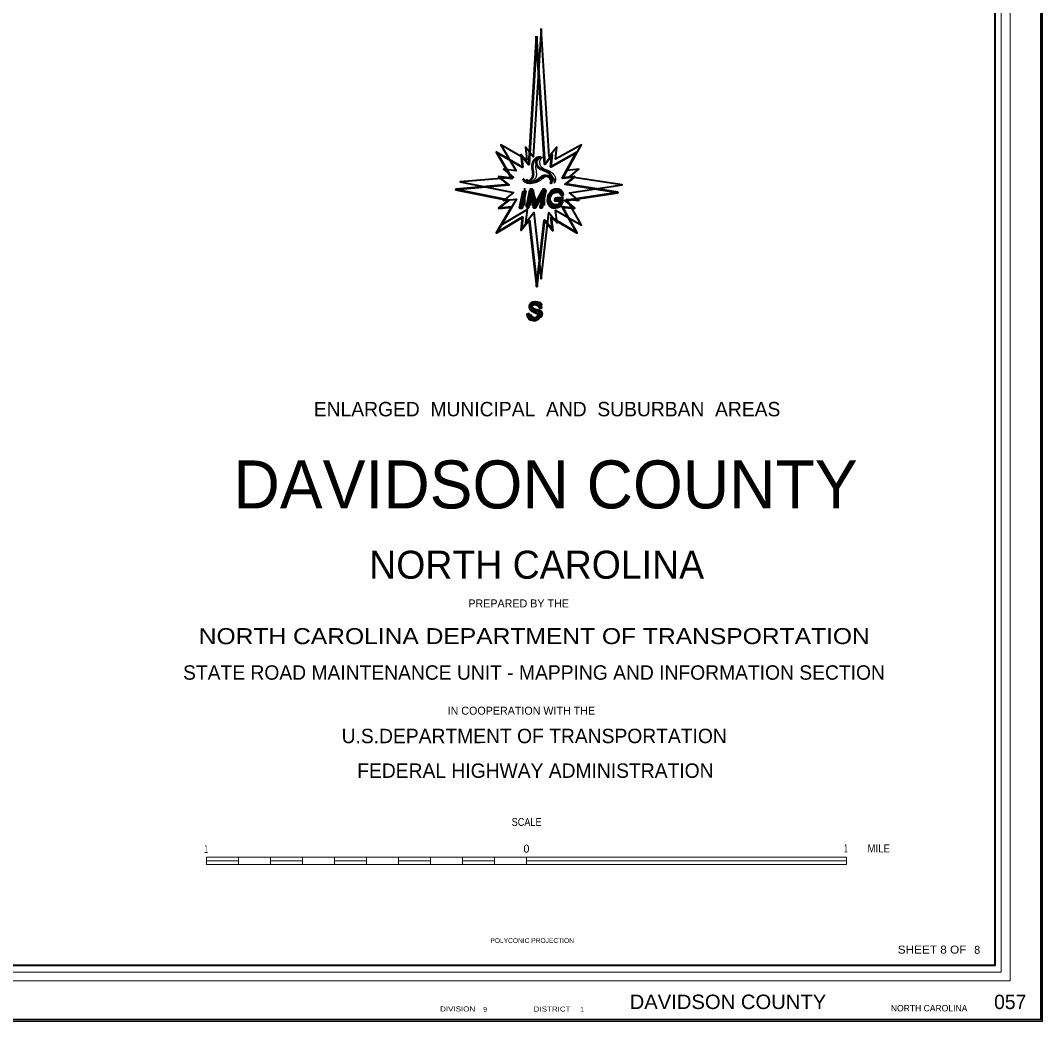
# Model space of a CAD drawing. Extents: x 208565 to 566284, y 201720 to 449640.
# Drawn here: x 417201 to 437763, y 392878 to 413019 of the extents above; entities that cross this region are included whole.
import ezdxf
from ezdxf.enums import TextEntityAlignment as Align

# ---------------------------------------------------------------- set-up
doc = ezdxf.new("R2010")
doc.units = 0
doc.header["$LTSCALE"] = 48
doc.header["$PDMODE"] = 32
doc.header["$PDSIZE"] = 24
doc.layers.add('1', color=7, linetype='Continuous', lineweight=25)
doc.layers.add('20', color=7, linetype='Continuous', lineweight=40)
doc.layers.add('12', color=7, linetype='Continuous')

msp = doc.modelspace()

# ---------------------------------------------------------------- hatches: boundary and pattern name
at = {"layer": '20'}
for points in [[(428079.15, 409498.95), (428118.36, 409506.8), (428110.52, 409538.19), (428098.2, 409562.86), (428080.27, 409581.92), (428063.46, 409594.25), (428041.05, 409603.22), (428014.16, 409608.83), (427987.27, 409611.07), (427960.38, 409608.83), (427939.09, 409605.47), (427916.68, 409596.5), (427888.67, 409581.92), (427868.5, 409567.35), (427849.45, 409543.8), (427836.01, 409521.38), (427819.2, 409489.98), (427806.88, 409446.26), (427805.76, 409400.29), (427809.12, 409357.68), (427816.96, 409326.29), (427833.77, 409299.38), (427860.66, 409275.84), (427884.19, 409263.5), (427912.2, 409255.66), (427939.09, 409252.29), (427967.1, 409254.53), (428006.32, 409263.5), (428039.93, 409274.72), (428078.03, 409297.14), (428106.04, 409435.05), (427955.9, 409433.92), (427948.05, 409394.68), (428053.38, 409392.44), (428039.93, 409325.17), (428015.28, 409310.59), (427985.03, 409299.38), (427959.26, 409296.02), (427936.85, 409294.9), (427914.44, 409298.26), (427889.79, 409309.47), (427875.22, 409319.56), (427860.66, 409331.9), (427848.33, 409357.68), (427842.73, 409380.11), (427842.73, 409407.02), (427848.33, 409439.53), (427859.54, 409474.29), (427874.1, 409509.04), (427892.03, 409529.23), (427917.8, 409550.53), (427949.17, 409563.98), (427967.1, 409568.47), (427991.75, 409571.83), (428014.16, 409570.71), (428036.57, 409561.74), (428061.22, 409542.68), (428070.18, 409528.1)], [(427318.77, 409585.14), (427359.02, 409585.14), (427286.39, 409241.76), (427246.14, 409241.76)], [(427440.26, 407114.03), (427397.68, 407103.94), (427399.92, 407072.55), (427410.01, 407045.64), (427426.81, 407023.21), (427443.62, 407009.76), (427462.67, 406999.67), (427492.92, 406992.94), (427516.45, 406989.58), (427559.03, 406991.82), (427588.16, 406999.67), (427617.29, 407016.49), (427638.58, 407035.55), (427654.27, 407062.46), (427658.75, 407082.64), (427658.75, 407100.58), (427657.63, 407118.52), (427649.79, 407136.45), (427634.1, 407154.39), (427615.05, 407166.73), (427581.44, 407181.3), (427545.58, 407197), (427507.49, 407214.94), (427490.68, 407229.51), (427480.6, 407250.82), (427480.6, 407265.39), (427486.2, 407279.97), (427499.64, 407293.42), (427523.17, 407304.63), (427546.7, 407308), (427573.6, 407306.87), (427594.88, 407300.15), (427617.29, 407286.69), (427630.74, 407269.88), (427636.34, 407254.18), (427639.7, 407236.24), (427681.16, 407239.04), (427675.56, 407262.59), (427667.71, 407288.38), (427653.15, 407310.8), (427641.94, 407323.13), (427622.9, 407336.59), (427596, 407344.43), (427564.63, 407348.92), (427542.22, 407346.68), (427508.61, 407344.43), (427488.44, 407336.59), (427461.55, 407316.4), (427448.1, 407299.59), (427439.14, 407274.92), (427439.14, 407251.38), (427444.74, 407228.95), (427461.55, 407202.04), (427489.56, 407179.62), (427519.81, 407163.92), (427557.91, 407145.98), (427587.04, 407131.41), (427609.45, 407114.59), (427616.17, 407095.53), (427615.05, 407078.71), (427604.97, 407059.65), (427590.4, 407047.32), (427574.72, 407038.35), (427556.79, 407031.62), (427529.9, 407030.5), (427505.25, 407032.74), (427485.08, 407040.59), (427464.91, 407049.56), (427452.59, 407060.77), (427444.74, 407074.23), (427439.14, 407089.92), (427439.14, 407102.26)]]:
    msp.add_hatch(color=256, dxfattribs=at).paths.add_polyline_path(points)

# ---------------------------------------------------------------- linework, layer by layer
at = {"layer": '1', "lineweight": 13}
msp.add_lwpolyline([(437762.64, 392877.61), (341132, 392877.61), (341132, 449274.66), (437762.64, 449274.66)], close=True, dxfattribs=at)
at = {"layer": '1'}
msp.add_point((437727.64, 392912.62), dxfattribs=at)
at = {"layer": '20', "lineweight": 13}
for p, q in [((420946.2, 396037.94), (420946.2, 396187.69)), ((420946.2, 396187.69), (427383.58, 396187.69)), ((420946.2, 396112.82), (421589.94, 396112.82)), ((420946.2, 396037.94), (427383.58, 396037.94)), ((421589.94, 396037.94), (421589.94, 396187.69)), ((422233.68, 396037.94), (422233.68, 396187.69)), ((422233.68, 396112.82), (422877.42, 396112.82)), ((422877.42, 396037.94), (422877.42, 396187.69)), ((423521.15, 396037.94), (423521.15, 396187.69)), ((423521.15, 396112.82), (424164.89, 396112.82)), ((424164.89, 396037.94), (424164.89, 396187.69)), ((424808.63, 396037.94), (424808.63, 396187.69)), ((424808.63, 396112.82), (425452.37, 396112.82)), ((425452.37, 396037.94), (425452.37, 396187.69)), ((426096.1, 396037.94), (426096.1, 396187.69)), ((426096.1, 396112.82), (426739.84, 396112.82)), ((426739.84, 396037.94), (426739.84, 396187.69)), ((427383.58, 396112.82), (433820.96, 396112.82))]:
    msp.add_line(p, q, dxfattribs=at)
at = {"layer": '20'}
for points in [[(341167, 449239.66), (437727.64, 449239.66), (437727.64, 392912.62), (341167, 392912.62)], [(344354.85, 448130.69), (436802.14, 448130.69), (436802.14, 394004.33), (344354.85, 394004.33)], [(427674.5, 412857.97), (427515.35, 410273.03), (427360, 410469.62), (427387.86, 410216.74), (426867.07, 410517.78), (427173.21, 409993.75), (426915.14, 410023.44), (427116.97, 409861.67), (426047.65, 409772.96), (427121.29, 409556.25), (426916.08, 409393.39), (427178.45, 409422.3), (426867.92, 408900.47), (427392.54, 409211.78), (427362.25, 408948.54), (427526.56, 409153.74), (427677.14, 407818.29), (427831.81, 409151.47), (427997.61, 408946.52), (427964.01, 409203.91), (428485.1, 408901.24), (428189.49, 409423.68), (428436.82, 409395.23), (428243.74, 409549.98), (429305.88, 409710.4), (428245.88, 409874.64), (428436.22, 410025.7), (428194.43, 409999.06), (428484.38, 410518.63), (427962.18, 410228.36), (427990.04, 410470.56), (427836.11, 410278.49)]]:
    msp.add_lwpolyline(points, close=True, dxfattribs=at)
at = {"layer": '20', "lineweight": 13}
msp.add_lwpolyline([(344045.67, 448456.16), (344045.67, 393695.05), (344224.22, 393873.72), (344224.22, 448261.33), (436932.74, 448261.33), (436932.74, 393873.72), (344224.22, 393873.72), (344045.67, 393695.05), (437111.33, 393695.05), (437111.33, 448456.16)], close=True, dxfattribs=at)
at = {"layer": '20', "lineweight": 53}
for points in [[(427584.86, 412705.48), (427425.71, 410120.54), (427270.36, 410317.14), (427298.22, 410064.25), (426777.43, 410365.3), (427083.57, 409841.27), (426825.5, 409870.96), (427027.34, 409709.19), (425958.01, 409620.48), (427031.65, 409403.77), (426826.44, 409240.91), (427088.81, 409269.82), (426778.28, 408747.99), (427302.9, 409059.3), (427272.62, 408796.06), (427436.92, 409001.26), (427587.51, 407665.81), (427742.18, 408998.99), (427907.97, 408794.04), (427874.38, 409051.42), (428395.46, 408748.76), (428099.86, 409271.2), (428347.18, 409242.75), (428154.11, 409397.5), (429216.25, 409557.92), (428156.24, 409722.16), (428346.58, 409873.22), (428104.8, 409846.58), (428394.75, 410366.15), (427872.54, 410075.88), (427900.41, 410318.07), (427746.47, 410126.01)], [(428079.15, 409498.95), (428118.36, 409506.8), (428110.52, 409538.19), (428098.2, 409562.86), (428080.27, 409581.92), (428063.46, 409594.25), (428041.05, 409603.22), (428014.16, 409608.83), (427987.27, 409611.07), (427960.38, 409608.83), (427939.09, 409605.47), (427916.68, 409596.5), (427888.67, 409581.92), (427868.5, 409567.35), (427849.45, 409543.8), (427836.01, 409521.38), (427819.2, 409489.98), (427806.88, 409446.26), (427805.76, 409400.29), (427809.12, 409357.68), (427816.96, 409326.29), (427833.77, 409299.38), (427860.66, 409275.84), (427884.19, 409263.5), (427912.2, 409255.66), (427939.09, 409252.29), (427967.1, 409254.53), (428006.32, 409263.5), (428039.93, 409274.72), (428078.03, 409297.14), (428106.04, 409435.05), (427955.9, 409433.92), (427948.05, 409394.68), (428053.38, 409392.44), (428039.93, 409325.17), (428015.28, 409310.59), (427985.03, 409299.38), (427959.26, 409296.02), (427936.85, 409294.9), (427914.44, 409298.26), (427889.79, 409309.47), (427875.22, 409319.56), (427860.66, 409331.9), (427848.33, 409357.68), (427842.73, 409380.11), (427842.73, 409407.02), (427848.33, 409439.53), (427859.54, 409474.29), (427874.1, 409509.04), (427892.03, 409529.23), (427917.8, 409550.53), (427949.17, 409563.98), (427967.1, 409568.47), (427991.75, 409571.83), (428014.16, 409570.71), (428036.57, 409561.74), (428061.22, 409542.68), (428070.18, 409528.1)], [(427318.77, 409585.14), (427359.02, 409585.14), (427286.39, 409241.76), (427246.14, 409241.76)], [(427381.87, 409253.62), (427421.99, 409253.62), (427464.5, 409471.13), (427481.42, 409557.39), (427491.76, 409472.75), (427518.68, 409253.62), (427562.64, 409253.62), (427683.04, 409479.59), (427702.86, 409518.38), (427727.86, 409557.39), (427691.92, 409418.7), (427653.13, 409253.62), (427693.59, 409253.62), (427767.55, 409596.99), (427701.54, 409596.99), (427589.17, 409385.98), (427551.06, 409307.88), (427543.76, 409374.1), (427516.41, 409596.99), (427449.03, 409596.99)], [(427440.26, 407114.03), (427397.68, 407103.94), (427399.92, 407072.55), (427410.01, 407045.64), (427426.81, 407023.21), (427443.62, 407009.76), (427462.67, 406999.67), (427492.92, 406992.94), (427516.45, 406989.58), (427559.03, 406991.82), (427588.16, 406999.67), (427617.29, 407016.49), (427638.58, 407035.55), (427654.27, 407062.46), (427658.75, 407082.64), (427658.75, 407100.58), (427657.63, 407118.52), (427649.79, 407136.45), (427634.1, 407154.39), (427615.05, 407166.73), (427581.44, 407181.3), (427545.58, 407197), (427507.49, 407214.94), (427490.68, 407229.51), (427480.6, 407250.82), (427480.6, 407265.39), (427486.2, 407279.97), (427499.64, 407293.42), (427523.17, 407304.63), (427546.7, 407308), (427573.6, 407306.87), (427594.88, 407300.15), (427617.29, 407286.69), (427630.74, 407269.88), (427636.34, 407254.18), (427639.7, 407236.24), (427681.16, 407239.04), (427675.56, 407262.59), (427667.71, 407288.38), (427653.15, 407310.8), (427641.94, 407323.13), (427622.9, 407336.59), (427596, 407344.43), (427564.63, 407348.92), (427542.22, 407346.68), (427508.61, 407344.43), (427488.44, 407336.59), (427461.55, 407316.4), (427448.1, 407299.59), (427439.14, 407274.92), (427439.14, 407251.38), (427444.74, 407228.95), (427461.55, 407202.04), (427489.56, 407179.62), (427519.81, 407163.92), (427557.91, 407145.98), (427587.04, 407131.41), (427609.45, 407114.59), (427616.17, 407095.53), (427615.05, 407078.71), (427604.97, 407059.65), (427590.4, 407047.32), (427574.72, 407038.35), (427556.79, 407031.62), (427529.9, 407030.5), (427505.25, 407032.74), (427485.08, 407040.59), (427464.91, 407049.56), (427452.59, 407060.77), (427444.74, 407074.23), (427439.14, 407089.92), (427439.14, 407102.26)]]:
    msp.add_lwpolyline(points, close=True, dxfattribs=at)
for points in [[(427505.55, 410117.16), (427507.56, 410130.12), (427510.17, 410141.19), (427513.94, 410153.14), (427520.68, 410172.24), (427524.78, 410182.85), (427530.35, 410191.74), (427537.78, 410202.95), (427544.83, 410213.33), (427551.72, 410222.46), (427559.41, 410229.97), (427568.67, 410237.42), (427580.05, 410246.35), (427589.22, 410251.85), (427602.88, 410258.74), (427614.58, 410263.27), (427630.55, 410266.92), (427640.3, 410268.05), (427650.62, 410267.98), (427660.85, 410266.58), (427665.72, 410264.7), (427662.04, 410262.88), (427656.89, 410262.02), (427651.62, 410261.93), (427642.73, 410261.21), (427636.7, 410259.02), (427629.4, 410255.94), (427621.87, 410251.88), (427614.97, 410246.81), (427610.1, 410242.46), (427603.21, 410235.17), (427597.04, 410227.71), (427591.61, 410220.32), (427586.76, 410212.34), (427582.54, 410203.25), (427579.37, 410193.82), (427576.91, 410183.37), (427575.59, 410175.92), (427574.87, 410167.05), (427575.91, 410157.67), (427577.21, 410148.83), (427578.47, 410137.47), (427579.67, 410130.81), (427583.59, 410118.78), (427589.59, 410105.34), (427594.89, 410095.14), (427599.82, 410086.19), (427606.63, 410076.22), (427615.21, 410067.65), (427626.85, 410057.8), (427639.97, 410047.63), (427651.61, 410040.27), (427663.58, 410034.33), (427686.72, 410024.31), (427702.52, 410017.72), (427716.89, 410011.85), (427726.74, 410008.03), (427739.85, 410003.01), (427753.57, 409997.52), (427768.79, 409990.95), (427779.05, 409985.69), (427788.58, 409980.02), (427797.32, 409974.59), (427811.5, 409965.18), (427823.11, 409956.75), (427830.95, 409950.43), (427841.11, 409940.9), (427850.03, 409931.15), (427858.62, 409921.19), (427865.15, 409913.77), (427869.97, 409907.28), (427876.2, 409894.84), (427881.08, 409885.05), (427886.04, 409874.96), (427890.24, 409865.89), (427892.95, 409856.06), (427895.03, 409841.09), (427896.71, 409829.72), (427897.35, 409820.32), (427896.89, 409811.11), (427896.3, 409799.81), (427895.05, 409791.95), (427890.87, 409778.12), (427885.55, 409765.55), (427881.08, 409757.73), (427875.27, 409749.58), (427870.52, 409744.99), (427871.02, 409748.7), (427874.01, 409755.79), (427877.45, 409763.48), (427879.44, 409772.03), (427880.65, 409781.18), (427880.88, 409789.33), (427879.95, 409797.37), (427877.75, 409806.93), (427872.94, 409820.99), (427866.06, 409835.94), (427860.15, 409845.18), (427852.19, 409854.59), (427844.21, 409862.18), (427837.15, 409868.04)], [(427317.13, 409828.08), (427318.63, 409826.55), (427320.27, 409824.64), (427321.8, 409822.67), (427323.39, 409820.5), (427325.45, 409817.63), (427327.2, 409815.27), (427328.91, 409813.12), (427330.98, 409810.79), (427332.6, 409809.22), (427334.36, 409807.74), (427337.01, 409805.58), (427340.37, 409802.95), (427342.92, 409801.07), (427345.54, 409799.29), (427349.32, 409796.98), (427351.96, 409795.6), (427355.82, 409793.89), (427361.29, 409791.91), (427364.29, 409790.99), (427369.85, 409789.55), (427374.98, 409788.47), (427378.36, 409787.86), (427384.15, 409786.95), (427388.38, 409786.42), (427393.54, 409785.95), (427399, 409785.72), (427402.3, 409785.73), (427405.33, 409785.85), (427408.84, 409786.12), (427411.72, 409786.46), (427414.15, 409786.82), (427417.85, 409787.49), (427421.35, 409788.27), (427424.39, 409789.06), (427427.1, 409789.84), (427430.75, 409791.01), (427434.98, 409792.52), (427437.79, 409793.57), (427440.3, 409794.58), (427443.2, 409795.85), (427446.47, 409797.5), (427449.46, 409799.3), (427451.89, 409801.05), (427454.49, 409803.05), (427456.95, 409804.94), (427461.4, 409808.35), (427466.71, 409812.36), (427470.96, 409815.58), (427473.33, 409817.4), (427475.56, 409819.35), (427477.99, 409821.82), (427480.31, 409824.45), (427483.31, 409828), (427486.81, 409832.29), (427489.9, 409836.3), (427492.27, 409839.53), (427494.35, 409842.48), (427496.66, 409845.87), (427498.22, 409848.23), (427501.85, 409853.98), (427504.18, 409857.94), (427507.23, 409863.71), (427509.05, 409867.7), (427510.18, 409870.53), (427511.38, 409874), (427512.63, 409878.53), (427513.88, 409883.84), (427514.68, 409887.62), (427515.7, 409893.1), (427516.69, 409899.2), (427517.58, 409905.37), (427518.06, 409909.15), (427518.3, 409912.37), (427518.58, 409916.58), (427518.83, 409922.05), (427518.91, 409927.73), (427518.76, 409933.45), (427518.34, 409938.93), (427517.83, 409943.87), (427516.88, 409952.48), (427515.88, 409961.04), (427514.95, 409968.57), (427514.36, 409973.39), (427513.48, 409980.5), (427513.1, 409983.59), (427512.2, 409990.53), (427510.97, 409999.33), (427509.33, 410009.87), (427507.64, 410020.34), (427506.14, 410030.02), (427504.77, 410039.24), (427503.49, 410048.52), (427502.55, 410056.71), (427502.23, 410064.14), (427502.37, 410071.96), (427502.8, 410081.62), (427503.22, 410090.36), (427503.82, 410099.35), (427504.66, 410109.03), (427505.55, 410117.16)], [(427837.15, 409868.04), (427824.99, 409875.12), (427814.92, 409878.95), (427802.54, 409884.68), (427792.39, 409887.46), (427784.13, 409888.85), (427767.66, 409890.66), (427756.68, 409891.27), (427740.87, 409890.96), (427733.32, 409889.73), (427711.9, 409882.69), (427699.41, 409877.73), (427689.48, 409872.81), (427679.5, 409867.03), (427666.52, 409858), (427653.15, 409848.21), (427635.4, 409834.99), (427619.14, 409822.25), (427601.94, 409808.08), (427590.36, 409798.89), (427580.77, 409791.73), (427569.84, 409784.91), (427553.34, 409776.16), (427538.13, 409768.59), (427525.82, 409763.04), (427515.28, 409758.94), (427503.81, 409755.4), (427489.78, 409752.24), (427470.37, 409748.5), (427459.14, 409746.62), (427445.25, 409747.37), (427425.27, 409748.66), (427412.81, 409749.77), (427403.73, 409751.95), (427390.59, 409757.01), (427381.39, 409760.66), (427371.68, 409765.01), (427360.18, 409772.52), (427348.22, 409780.76), (427339.88, 409788.68), (427330.57, 409799.9), (427325.67, 409807.44), (427320.67, 409817.09), (427318.02, 409823.98), (427317.13, 409828.08)]]:
    msp.add_lwpolyline(points, dxfattribs=at)
at = {"layer": '20', "lineweight": 25}
for points in [[(427573.63, 410117.45), (427575.63, 410130.41), (427578.25, 410141.48), (427582.01, 410153.42), (427588.75, 410172.52), (427592.85, 410183.14), (427598.87, 410193.5), (427605.27, 410202.74), (427612.9, 410213.62), (427619.79, 410222.74), (427627.48, 410230.26), (427636.75, 410237.71), (427648.13, 410246.64), (427657.3, 410252.14), (427670.96, 410259.03), (427682.65, 410263.55), (427698.62, 410267.21), (427708.37, 410268.34), (427718.7, 410268.27), (427728.93, 410266.87), (427733.79, 410264.98), (427730.77, 410264.32), (427725.62, 410263.46), (427718.6, 410262.82), (427710.43, 410260.69), (427704.78, 410259.31), (427697.48, 410256.22), (427689.94, 410252.17), (427683.05, 410247.1), (427678.18, 410242.75), (427671.28, 410235.46), (427665.11, 410228), (427659.69, 410220.6), (427654.84, 410212.63), (427650.61, 410203.54), (427647.44, 410194.11), (427644.98, 410183.66), (427643.66, 410176.2), (427643.28, 410168.62), (427643.99, 410157.96), (427645.06, 410148.89), (427646.54, 410137.76), (427647.75, 410131.1), (427651.67, 410119.07), (427657.66, 410105.63), (427662.97, 410095.43), (427667.89, 410086.47), (427674.71, 410076.51), (427683.29, 410067.94), (427694.92, 410058.09), (427719.69, 410040.56), (427731.65, 410034.62), (427754.8, 410024.6), (427770.6, 410018), (427784.97, 410012.14), (427807.92, 410003.3), (427821.64, 409997.81), (427836.86, 409991.24), (427847.12, 409985.98), (427856.65, 409980.31), (427865.39, 409974.87), (427879.58, 409965.47), (427891.19, 409957.03), (427899.03, 409950.72), (427909.19, 409941.19), (427926.7, 409921.48), (427933.22, 409914.06), (427938.05, 409907.57), (427944.56, 409897.19), (427949.89, 409887.95), (427954.51, 409876.57), (427958.31, 409866.18), (427961.02, 409856.35), (427963.11, 409841.38), (427964.79, 409830), (427965.43, 409820.61), (427964.96, 409811.4), (427964.38, 409800.1), (427963.12, 409792.24), (427958.95, 409778.4), (427953.63, 409765.84), (427949.16, 409758.02), (427943.35, 409749.87), (427938.6, 409745.28), (427939.1, 409748.99), (427942.08, 409756.07), (427945.52, 409763.77), (427947.52, 409772.32), (427948.73, 409781.46), (427948.96, 409789.61), (427948.02, 409797.66), (427945.83, 409807.21), (427941.01, 409821.27), (427934.13, 409836.23), (427928.22, 409845.47), (427920.27, 409854.88), (427912.28, 409862.46), (427905.23, 409868.33)], [(427385.2, 409828.37), (427386.7, 409826.84), (427388.34, 409824.93), (427389.88, 409822.96), (427391.47, 409820.78), (427393.53, 409817.92), (427395.27, 409815.56), (427396.98, 409813.41), (427399.06, 409811.08), (427400.68, 409809.51), (427402.43, 409808.03), (427405.09, 409805.87), (427408.45, 409803.24), (427411, 409801.36), (427413.61, 409799.57), (427417.4, 409797.27), (427420.03, 409795.89), (427423.9, 409794.18), (427429.36, 409792.19), (427432.37, 409791.27), (427437.93, 409789.84), (427443.06, 409788.76), (427446.44, 409788.15), (427452.22, 409787.24), (427456.45, 409786.71), (427461.61, 409786.24), (427467.08, 409786.01), (427470.38, 409786.02), (427473.41, 409786.13), (427476.92, 409786.41), (427479.8, 409786.75), (427482.23, 409787.11), (427485.93, 409787.78), (427489.42, 409788.56), (427492.47, 409789.35), (427495.17, 409790.13), (427498.82, 409791.3), (427503.06, 409792.81), (427505.86, 409793.86), (427508.37, 409794.86), (427511.27, 409796.13), (427514.55, 409797.79), (427517.53, 409799.59), (427519.96, 409801.34), (427522.57, 409803.33), (427525.02, 409805.23), (427529.48, 409808.64), (427534.78, 409812.64), (427539.04, 409815.87), (427541.41, 409817.69), (427543.64, 409819.64), (427546.07, 409822.11), (427548.38, 409824.73), (427551.39, 409828.28), (427554.89, 409832.58), (427557.98, 409836.59), (427560.34, 409839.82), (427562.42, 409842.76), (427564.74, 409846.16), (427566.29, 409848.52), (427569.92, 409854.27), (427572.25, 409858.23), (427575.31, 409864), (427577.13, 409867.99), (427578.26, 409870.82), (427579.46, 409874.29), (427580.71, 409878.81), (427581.96, 409884.12), (427582.75, 409887.9), (427583.77, 409893.39), (427584.77, 409899.49), (427585.66, 409905.66), (427586.14, 409909.44), (427586.38, 409912.66), (427586.65, 409916.86), (427586.9, 409922.34), (427586.99, 409928.02), (427586.84, 409933.74), (427586.42, 409939.22), (427585.91, 409944.16), (427584.96, 409952.77), (427583.95, 409961.33), (427583.03, 409968.86), (427582.43, 409973.67), (427581.56, 409980.79), (427581.17, 409983.88), (427580.28, 409990.81), (427579.05, 409999.61), (427577.41, 410010.16), (427575.72, 410020.62), (427574.22, 410030.31), (427572.84, 410039.53), (427571.57, 410048.81), (427570.62, 410057), (427570.3, 410064.43), (427570.44, 410072.25), (427570.87, 410081.9), (427571.3, 410090.65), (427571.89, 410099.64), (427572.73, 410109.32), (427573.63, 410117.45)], [(427905.23, 409868.33), (427893.07, 409875.4), (427881.67, 409881.19), (427870.61, 409884.97), (427860.46, 409887.75), (427852.21, 409889.14), (427835.74, 409890.95), (427824.75, 409891.56), (427808.94, 409891.25), (427801.4, 409890.02), (427779.97, 409882.98), (427767.49, 409878.02), (427757.56, 409873.1), (427747.58, 409867.32), (427734.6, 409858.29), (427721.22, 409848.49), (427703.48, 409835.27), (427687.21, 409822.54), (427670.02, 409808.37), (427658.44, 409799.18), (427648.85, 409792.02), (427637.92, 409785.2), (427621.42, 409776.45), (427606.2, 409768.87), (427593.89, 409763.33), (427583.36, 409759.22), (427571.89, 409755.68), (427557.86, 409752.53), (427538.44, 409748.79), (427527.22, 409746.91), (427512.22, 409746.87), (427492.25, 409748.17), (427480.88, 409750.06), (427471.8, 409752.24), (427458.66, 409757.3), (427449.47, 409760.95), (427439.75, 409765.29), (427428.26, 409772.81), (427416.3, 409781.04), (427407.96, 409788.97), (427398.65, 409800.19), (427393.75, 409807.72), (427388.74, 409817.38), (427386.09, 409824.27), (427385.2, 409828.37)]]:
    msp.add_lwpolyline(points, dxfattribs=at)
at = {"layer": '20', "lineweight": 13}
for points in [[(427383.58, 396037.94), (433820.96, 396037.94), (433820.96, 396187.69)], [(427383.58, 396037.94), (427383.58, 396187.69), (433820.96, 396187.69)]]:
    msp.add_lwpolyline(points, dxfattribs=at)

# ---------------------------------------------------------------- texts
at = {"layer": '12'}
for s, height, rotation, p in [('ENLARGED  MUNICIPAL  AND  SUBURBAN  AREAS', 289.7, 0.002, (427794.99, 405054.13)), ('NORTH CAROLINA', 563.3, 0.007, (427585.09, 401787.14)), ('PREPARED BY THE', 161, 0.006, (427222.3, 401209.34)), ('STATE ROAD MAINTENANCE UNIT - MAPPING AND INFORMATION SECTION', 289.7, 0.002, (427531.21, 399754.92)), ('IN COOPERATION WITH THE', 161, 0.007, (427277.98, 399051.59)), ('U.S.DEPARTMENT OF TRANSPORTATION', 289.7, 0.006, (427536, 398478.58)), ('FEDERAL HIGHWAY ADMINISTRATION', 289.7, 0.006, (427559.69, 397780.71))]:
    msp.add_text(s, height=height, rotation=rotation, dxfattribs=at).set_placement(p, align=Align.CENTER)
msp.add_text('    DAVIDSON COUNTY   ', height=965.6, dxfattribs=at).set_placement((427585.05, 403200.9), align=Align.CENTER)
at = {"layer": '12', "width": 1.15}
msp.add_text('NORTH CAROLINA DEPARTMENT OF TRANSPORTATION', height=321.8, rotation=0.007, dxfattribs=at).set_placement((427537.5, 400471.05), align=Align.CENTER)
at = {"layer": '20'}
for s, height, p in [('IMG', 350, (427278.97, 409295.1)), ('S', 350, (427426.59, 407016.47)), (' 9', 100, (426471.7, 393072.33)), ('NORTH CAROLINA', 128.7, (434710.41, 393082.47))]:
    msp.add_text(s, height=height, dxfattribs=at).set_placement(p)
for s, height, width, p in [('SCALE', 161, 0.85, (427383.37, 396812.66)), ('1', 161, 0.5, (433805.37, 396279.27)), ('MILE', 161, 0.9, (434467.75, 396279.46)), ('1', 161, 0.5, (420934.72, 396268.33)), ('SHEET 8 OF', 160.9, 1.1, (435540, 394244.63)), ('DAVIDSON COUNTY    ', 289.7, 1.05, (431659.46, 393129.91)), ('DIVISION', 100, 1.2, (425995.98, 393081.57)), ('DISTRICT', 100, 1.2, (427896.34, 393079.27))]:
    msp.add_text(s, height=height, dxfattribs=dict(at, width=width)).set_placement(p, align=Align.CENTER)
for s, height, p in [('0', 161, (427379.69, 396276.62)), ('8  ', 160.9, (436508.11, 394240.72)), ('057', 289.7, (437111.77, 393128.57))]:
    msp.add_text(s, height=height, dxfattribs=at).set_placement(p, align=Align.CENTER)
msp.add_text('POLYCONIC PROJECTION', height=96.56, rotation=0.001, dxfattribs=at).set_placement((427495.8, 394458.6), align=Align.CENTER)
at = {"layer": '20', "width": 0.95}
msp.add_text(' 1', height=100, dxfattribs=at).set_placement((428421.43, 393068.87))

doc.saveas('drawing.dxf')
